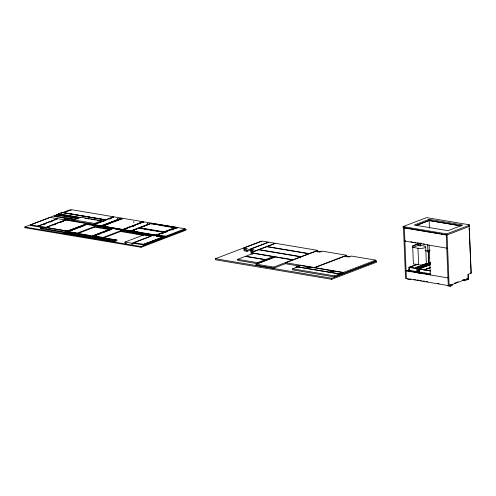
<?xml version="1.0" encoding="UTF-8"?>
<svg xmlns="http://www.w3.org/2000/svg" width="496" height="496" viewBox="0 0 496 496"><rect width="100%" height="100%" fill="white"/><g stroke="black" fill="none" stroke-linecap="round" stroke-linejoin="round"><path stroke-width="0.74" d="M469.284 228.867L471.2 272.893M418.872 271.616L419.12 271.82M58.478 214.508L58.454 213.813L61.764 212.548L105.369 219.877L105.394 220.577M58.367 213.999L56.544 215.053L58.367 213.999L79.007 217.471L77.178 218.519L79.007 217.471M184.469 229.177L185.988 229.431L186.019 230.125L141.1 247.268L24.831 227.714L24.8 227.019L59.024 213.962M61.157 213.144L69.713 209.882L71.238 210.137M30.634 224.818L50.034 217.415L57.375 218.649L37.975 226.052L30.634 224.818L30.665 225.513L38 226.753L39.438 226.201M86.812 216.671L63.866 212.691L71.653 209.715L113.541 216.758L113.572 217.515M42.148 227.447L38.477 226.827L38.452 226.133L57.852 218.73L65.193 219.964L65.218 220.658M43.747 224.558L45.905 223.733M50.22 222.09L52.371 221.266M67.103 231.155L64.821 232.023L64.846 232.723L40.591 228.644L40.567 227.943L42.848 227.075L67.103 231.155L67.127 232.116M74.158 219.672L74.456 220.069L72.614 220.77L64.995 219.486L64.964 218.792L66.805 218.091L74.146 219.325L72.317 220.373L74.146 219.325M38.452 226.133L45.787 227.366L65.193 219.964M46.295 228.141L46.264 227.447L65.664 220.044L86.874 223.609L86.899 224.304M47.256 227.515L49.408 226.691M53.723 225.048L55.874 224.223M60.19 222.58L63.779 221.21M66.421 218.513L54.194 216.461L54.163 215.76L74.797 219.232L77.078 218.358L77.109 219.058M72.317 220.373L81.028 217.236L101.661 220.701L101.705 221.749L94.562 224.471L73.929 221.005L73.885 219.957L94.519 223.429L101.661 220.701M46.264 227.447L67.468 231.012L86.874 223.609M63.972 232.612L65.813 231.905L90.067 235.984L90.08 236.332L90.985 235.637L91.016 236.332L88.257 237.386L63.996 233.306L63.972 232.612L88.226 236.691L90.067 235.984M65.813 231.905L65.825 232.258L66.731 231.558L90.985 235.637M86.713 224.087L67.103 231.415L86.713 224.087L86.726 224.44L67.4 231.812L67.388 231.465M87.637 223.739L86.868 223.87L87.637 223.739L87.649 224.087M67.4 231.812L86.998 224.136L111.253 228.216L111.271 228.563M87.457 224.316L87.922 223.783L112.177 227.862L112.189 228.21L88.214 224.446M68.219 231.434L70.37 230.615M73.247 229.518L76.843 228.148M79.713 227.05L84.742 225.128M67.685 231.861L69.831 231.043M71.263 230.497L76.279 228.582M77.711 228.036L84.153 225.581M105.369 219.877L102.052 221.142L99.801 220.763M63.866 212.691L105.753 219.734L113.541 216.758M105.877 220.453L105.753 219.734M93.8 225.265L93.769 224.564L114.018 216.839L121.359 218.073L121.371 218.42L101.122 226.151L101.11 225.798L121.359 218.073M113.113 217.539L113.553 217.372M102.746 221.588L104.73 220.825M109.374 219.114L111.47 218.314M67.673 231.514L77.202 233.114L94.693 226.443L109.418 228.916L111.253 228.216M111.829 228.309L111.842 228.662L111.829 228.309L109.988 229.016L110.013 229.71L94.717 227.137L77.233 233.808L77.202 233.114M101.122 226.151L120.447 218.773M120.894 218.606L121.656 218.469L121.669 219.083M101.885 226.275L122.407 218.252L143.04 221.718L143.35 222.462M108.81 223.634L101.42 226.548L101.407 226.195M109.294 223.541L120.522 219.164M103.552 225.798L109.095 223.684M113.906 221.848L120.807 219.213M87.445 223.969L112.177 227.862M109.418 228.916L109.715 229.313L111.544 228.265M112.282 228.489L111.984 228.092L112.747 227.962L112.778 228.656M111.984 228.092L112.747 227.962M111.997 228.445L112.462 227.912M89.844 236.958L91.686 236.257L115.94 240.337L115.959 240.684L116.864 239.983L116.889 240.684L114.13 241.738L89.875 237.658L89.844 236.958L114.099 241.037L115.94 240.337M93.657 236.691L92.144 236.437L92.126 236.09L116.864 239.983M93.006 236.462L92.975 235.767L112.307 228.389L112.604 228.786L112.27 228.141M113.51 228.086L112.747 228.222L113.51 228.086L113.522 228.439M92.975 235.767L112.592 228.439M93.26 235.817L93.564 236.214L93.546 235.86L112.877 228.489L137.132 232.568L137.144 232.915L135.631 232.661M113.33 228.668L113.795 228.135L138.049 232.215L135.588 233.666L135.29 233.269L137.132 232.568M93.273 236.164L111.172 229.332M93.564 236.214L100.719 233.48M102.151 232.934L110.744 229.654M102.157 225.978L122.791 229.443L143.04 221.718M122.791 229.443L122.803 229.797L143.803 221.848L151.137 223.082L151.156 223.429L130.907 231.155L130.888 230.807L151.137 223.082M93.546 235.86L103.075 237.466L120.565 230.795L135.29 233.269M131.087 226.635L142.129 222.419M143.338 222.115L142.575 222.251M132.767 226.505L134.838 225.711M103.807 237.894L120.596 231.489L135.892 234.062L135.861 233.362M151.454 223.826L151.9 223.212L176.154 227.286L176.173 227.639L164.48 231.905L164.492 232.252L164.765 231.948M130.907 231.155L149.804 224.105M132.637 231.006L134.782 230.187M113.317 228.321L138.049 232.215M135.575 233.318L137.417 232.612L137.714 233.008L137.417 232.612M137.714 233.008L138.334 232.264L138.651 233.008M137.857 232.444L138.626 232.314M136.202 233.43L138.353 232.612L138.334 232.264M139.388 232.438L138.62 232.574L139.388 232.438L139.401 232.785L138.192 233.089L138.142 232.494M136.623 233.492L138.465 232.791L136.636 233.839L136.338 233.442L136.369 234.143L143.648 235.364M136.636 233.839L138.75 232.841L163.004 236.914L163.023 237.268M155.124 235.693L139.209 233.021L139.19 232.667L165.813 236.865L185.144 229.493L185.113 228.792L177.202 227.466L155.924 235.364L155.905 235.017L163.531 232.109L163.544 232.457M136.927 233.889L138.75 232.841M139.209 233.021L139.674 232.488M124.998 242.042L143.741 234.893L150.79 236.077L132.054 243.226L124.998 242.042L125.042 243.09L126.449 243.325M164.021 236.846L163.748 237.144L164.498 236.66L164.529 237.361L144.28 245.086L134.174 243.387L134.149 242.687L151.633 236.015L136.908 233.542M164.195 231.855L164.207 232.202L139.277 228.03L139.289 228.377L139.934 227.776L164.195 231.855L175.237 227.639L175.249 227.986M151.423 223.392L176.154 227.286M164.48 231.905L175.522 227.689L175.82 228.086L175.522 227.689M176.731 227.385L176.266 227.918L175.962 227.521L176.731 227.385L176.756 228.079M134.255 243.449L132.091 244.274L132.054 243.226M175.82 228.086L176.266 227.918M159.402 234.707L156.507 235.811L156.197 235.061M161.572 233.876L163.742 233.046M165.187 232.494L167.357 231.669M171.697 230.014L173.867 229.183M134.149 242.687L143.679 244.292L163.004 236.914M139.19 232.667L163.928 236.567L163.94 236.914M143.679 244.292L143.976 244.689L143.964 244.342L163.581 237.014L163.593 237.361L159.011 238.954M163.736 236.797L164.213 236.617L164.226 236.964M143.691 244.64L163.581 237.014M157.908 235.538L157.877 234.837L165.788 236.17L185.113 228.792M143.976 244.689L146.841 243.598M148.273 243.052L151.137 241.955M152.57 241.409L157.579 239.5M163.593 237.361L164.033 237.193M24.8 227.019L141.075 246.568L185.988 229.431M375.069 260.877L376.588 261.132L376.625 262.179L331.712 279.316L215.438 259.768L215.4 258.72L260.313 241.583L261.832 241.837M245.96 249.389L243.964 249.054L243.92 248.006L262.142 241.056L268.435 242.11L247.008 250.288L244.051 249.792L244.094 250.833L247.045 251.336L251.336 249.699M244.051 249.792L247.256 248.57L243.92 248.006M252.731 250.53L250.728 250.189L250.685 249.147L268.906 242.191L275.199 243.251L253.772 251.429L250.821 250.926L250.858 251.974L253.078 252.346M250.821 250.926L254.02 249.705L250.685 249.147M252.65 254.014L251.125 253.76L251.081 252.712L258.776 249.779L300.663 256.823L300.706 257.864M237.627 259.315L245.322 256.382L265.143 259.712L265.186 260.76L257.492 263.692L237.671 260.363L237.627 259.315L257.449 262.651L265.143 259.712M265.515 259.575L273.209 256.637L273.246 257.684L265.552 260.617L265.515 259.575L245.687 256.24L253.382 253.301L273.209 256.637M256.035 264.132L274.92 256.928L292.603 259.898L273.718 267.102L256.035 264.132L256.079 265.174L273.755 268.15L285.646 263.612M300.663 256.823L292.969 259.755L251.081 252.712M317.564 250.375L309.095 253.605L267.208 246.562L275.677 243.331L317.564 250.375L317.607 251.416M299.41 266.067L285.87 263.791L285.826 262.744L315.462 251.435L319.61 252.135L322.183 251.15L346.63 255.26L346.673 256.308M296.168 267.586L296.143 266.891L299.454 265.627L299.485 266.321M296.143 266.891L296.999 267.034L296.986 266.687L300.297 265.422L309.07 266.898L309.082 267.245L305.765 268.51L305.753 268.162L309.07 266.898M296.999 267.034L298.989 266.278M403.081 226.573L426.566 217.614L469.309 224.8L468.646 225.054L469.507 225.196L469.551 226.356L446.729 235.067L403.124 227.738L403.081 226.573L446.679 233.907L469.507 225.196M292.615 268.826L297.476 266.972L339.363 274.015L339.407 275.057L334.546 276.911L292.659 269.867L292.615 268.826L334.502 275.869L339.363 274.015M429.127 219.362L414.253 225.035L447.944 230.702L462.818 225.023L429.127 219.362L429.443 228.16M416.28 225.389L429.152 220.478L461.528 225.922M416.138 225.537L429.176 220.522M309.926 267.04L309.938 267.387L306.627 268.652L306.615 268.305L309.926 267.04L332.562 270.847L332.574 271.194L329.263 272.459L329.245 272.112L332.562 270.847M346.63 255.26L314.414 267.555L285.826 262.744M405.548 240.839L404.885 241.093L446.772 248.136M333.417 270.99L333.43 271.337L330.119 272.602L330.107 272.254L333.417 270.99L342.184 272.465L342.203 272.812L338.886 274.077L338.873 273.73L342.184 272.465M425.692 246.772L426.355 263.314A4.824 1.277 -2.3 0 1 423.975 264.678A4.824 1.277 -2.3 0 1 418.63 264.783L413.391 263.903L412.666 245.904L418.705 243.679L418.76 245.129L412.87 247.38L412.808 245.929L418.705 243.679M343.486 272.44L375.701 260.146L375.739 261.194L343.53 273.488L343.486 272.44L314.892 267.635L344.528 256.327L348.676 257.021L351.255 256.035L375.701 260.146M339.748 274.22L343.058 272.955L343.083 273.656L339.772 274.92L339.748 274.22L338.886 274.077M215.4 258.72L331.669 278.268L376.588 261.132M468.695 226.213L469.359 225.959M468.925 229.257L469.29 229.115M425.029 250.641L427.887 251.119L429.896 250.35M409.045 271.69L408.871 267.332L417.21 264.151M409.882 267.263L417.706 264.275M409.715 269.663L407.6 270.469L409.293 269.979M416.342 267.294L418.457 266.488M422.679 264.876L426.207 263.531M409.522 270.897L409.498 270.202M415.481 267.914L428.959 262.93M409.783 270.246L409.597 267.214L417.223 268.497L417.341 271.399M414.327 268.516L428.742 263.016L428.253 250.821M408.63 271.393L410.068 270.847M416.652 268.398L430.348 263.171M408.871 267.332L416.783 268.665L430.199 263.543M410.297 271.678L411.736 271.126M418.674 273.308L418.5 268.95L430.317 264.442M419.511 268.882L430.175 264.808M415.512 272.093L419.083 270.729M419.225 270.859L416.119 271.882M416.373 272.242L419.225 271.151M418.711 271.523L417.297 272.062L418.996 271.572M426.039 268.882L428.153 268.076M425.109 269.533L430.398 267.518M419.405 271.87L419.225 268.832L430.584 270.742M423.95 270.134L430.441 267.66M419.151 272.515L418.897 271.901L430.646 273.879M419.436 272.564L419.244 273.401M420.713 272.992L422.152 272.447M423.59 273.606L424.998 273.067M410.973 278.95L409.622 279.465L407.383 279.087M469.185 226.498L471.064 273.234L467.858 274.455L468.069 279.676L466.99 279.62M448.942 285.324L448.279 285.578L446.239 234.782M454.572 283.179L458.068 281.84M462.266 280.24L464.368 279.44M449.674 285.045L452.154 284.351L452.203 285.51L450.176 286.285L447.938 285.907M406.391 278.535L404.352 227.738L403.49 227.596L405.536 278.392L449.134 285.721L468.019 278.516M462.439 280.37L464.684 280.748L466.705 279.973L466.662 278.814M468.069 279.676L468.509 279.508L468.298 274.282M429.139 220.577L460.183 225.798M405.114 227.869L439.382 233.628M440.907 233.889L442.432 234.143M443.951 234.397L445.476 234.658M410.88 241.738L412.405 241.992M413.924 242.246L415.45 242.507M416.975 242.761L418.494 243.015M420.019 243.276L421.544 243.53M423.063 243.784L424.588 244.038M418.76 245.129L423.857 245.991A4.824 1.277 -2.3 0 1 424.725 247.752A4.824 1.277 -2.3 0 1 417.967 248.236L412.87 247.38M428.674 262.88L430.144 263.128M429.982 263.221L428.457 262.967L428.302 259.154M470.202 273.085L471.064 273.234M317.31 251.168L321.11 251.807M346.189 256.023L349.99 256.661M151.156 223.429L150.672 223.615M176.173 227.639L176.446 227.335M141.149 221.892L143.431 222.276M175.237 227.639L150.982 223.56L150.976 224.012L151.435 223.739L163.562 225.779M165.081 226.033L166.594 226.288M168.113 226.548L169.626 226.802M171.145 227.056L172.658 227.311M174.177 227.565L175.689 227.819L175.677 227.472M121.21 218.903L122.419 218.6L122.407 218.252M161.609 225.692L163.122 225.947M164.641 226.207L166.154 226.461M167.673 226.715L169.186 226.97M170.705 227.224L172.217 227.478M418.5 268.95L430.534 270.977M409.274 270.283L416.9 271.566L416.783 268.665M464.182 279.508L464.634 279.589L464.684 280.748M88.245 216.963L89.863 217.18M91.289 217.471L92.814 217.732M93.67 217.825L95.189 218.079M96.621 218.37L98.239 218.587M99.671 218.879L101.283 219.102M102.715 219.393L105.853 219.871M430.354 274.592L406.745 270.618L406.081 270.872L447.969 277.915M58.454 213.813L80.253 217.477M84.766 218.234L86.267 218.488M87.773 218.742L89.274 218.996M90.78 219.244L92.281 219.499M93.787 219.753L95.288 220.007M96.794 220.261L98.295 220.509M58.385 214.346L58.113 214.65M110.168 223.119L109.504 223.367M130.423 226.889L122.803 229.797M140.802 228.631L142.321 228.885M143.834 229.14L145.353 229.394M146.866 229.654L148.385 229.908M149.897 230.163L151.416 230.417M152.929 230.671L154.448 230.925M155.961 231.179L157.48 231.434M56.532 214.7L77.165 218.172M56.445 214.892L77.078 218.358M77.178 218.519L77.475 218.916M71.771 219.412L74.828 219.926L74.797 219.232M64.964 218.792L72.304 220.026M93.769 224.564L101.11 225.798M123.554 229.574L130.888 230.807M155.905 235.017L131.651 230.938L131.682 231.632M86.887 224.223L87.153 223.919M112.759 228.569L113.032 228.272M115.605 229.053L117.124 229.307M118.637 229.561L122.425 230.2M123.944 230.454L125.457 230.708M126.976 230.962L128.489 231.217M130.008 231.471L131.521 231.725M133.04 231.979L137.584 232.748L137.572 232.395M156.643 235.947L158.156 236.208M159.675 236.462L161.188 236.716M86.726 224.44L86.428 224.043M88.53 224.738L90.049 224.998M108.996 228.179L110.509 228.439M120.472 230.113L121.985 230.367M123.504 230.621L125.017 230.876M126.536 231.13L128.049 231.384M129.568 231.638L131.08 231.892M132.599 232.153L134.112 232.407M153.165 235.606L154.684 235.86M156.197 236.121L157.716 236.375M159.228 236.629L160.747 236.883M413.906 279.434L415.431 279.694M416.956 279.949L418.475 280.203M420 280.463L421.526 280.717M423.045 280.972L424.57 281.226M426.095 281.486L427.614 281.74M437.515 283.408L439.041 283.662M273.209 257.474L274.734 257.728M309.082 267.245L309.938 267.387M332.574 271.194L333.43 271.337M342.203 272.812L343.058 272.955M296.986 266.687L305.753 268.162M306.615 268.305L329.245 272.112M330.107 272.254L338.873 273.73M143.964 244.342L144.28 245.086M66.253 231.737L90.508 235.817M92.126 236.09L116.386 240.169M68.541 232.469L90.52 236.164M95.176 236.945L96.689 237.206M98.208 237.46L99.721 237.714M101.24 237.968L102.753 238.223M104.272 238.477L111.092 239.624M112.611 239.878L114.123 240.132M40.567 227.943L64.821 232.023M68.101 232.636L69.614 232.891M71.133 233.151L72.645 233.405M74.164 233.659L75.677 233.914M77.196 234.168L78.709 234.422M91.698 236.604L93.217 236.859M94.736 237.119L96.249 237.373M97.768 237.627L99.281 237.882M100.8 238.136L102.312 238.39M450.126 285.119L450.176 286.285M447.094 234.93L449.134 285.721M446.679 233.907L446.729 235.067M429.728 249.891L429.79 251.422M430.224 262.142L430.286 263.68M429.096 245.16L430.292 274.945M428.724 251.373L428.786 252.941M428.501 251.503L428.78 258.36M427.967 250.778L428.023 252.297M427.62 244.491L427.887 251.119M420.459 243.003L420.583 246.072M419.889 242.91L420.013 245.973M418.556 243.654L418.649 245.904M417.967 248.236L418.63 264.783M416.615 271.517L416.64 272.217M409.591 271.027L409.615 271.783M334.502 275.869L334.546 276.911M331.669 278.268L331.712 279.316M300.297 265.422L300.316 265.769M273.718 267.102L273.755 268.15M257.449 262.651L257.492 263.692M247.008 250.288L247.045 251.336M177.202 227.466L177.233 228.16M165.788 236.17L165.813 236.865M163.451 236.747L163.463 237.094M163.296 236.964L163.308 237.311M141.075 246.568L141.1 247.268M139.097 232.388L139.128 233.089M138.905 232.624L138.923 232.971M131.372 226.684L131.384 227.032M131.192 231.204L131.204 231.551M122.146 218.897L122.134 218.55L121.191 219.003L121.179 218.655M120.565 230.795L120.596 231.489M113.795 228.135L113.807 228.482M114.099 241.037L114.13 241.738M113.224 228.042L113.249 228.737M112.877 228.489L112.89 228.836M111.699 228.048L111.712 228.396M103.075 237.466L103.106 238.161M94.693 226.443L94.717 227.137M94.519 223.429L94.562 224.471M92.609 235.91L92.634 236.604M88.226 236.691L88.257 237.386M86.998 224.136L87.017 224.483M72.602 220.422L72.614 220.77M67.468 231.012L67.499 231.706M66.805 218.091L66.836 218.786M65.664 220.044L65.695 220.739M61.764 212.548L61.795 213.243M56.259 215.004L56.271 215.351M45.787 227.366L45.818 228.061M37.975 226.052L38 226.753M117.719 218.5L118.073 218.494L117.738 218.488M133.573 222.078L133.932 222.072L133.573 222.078M139.878 222.227L140.232 222.22L139.922 222.202M147.504 223.51L147.858 223.504L147.517 223.498M266.842 246.704L259.148 249.637L301.035 256.68L308.729 253.747L266.842 246.704"/></g></svg>
